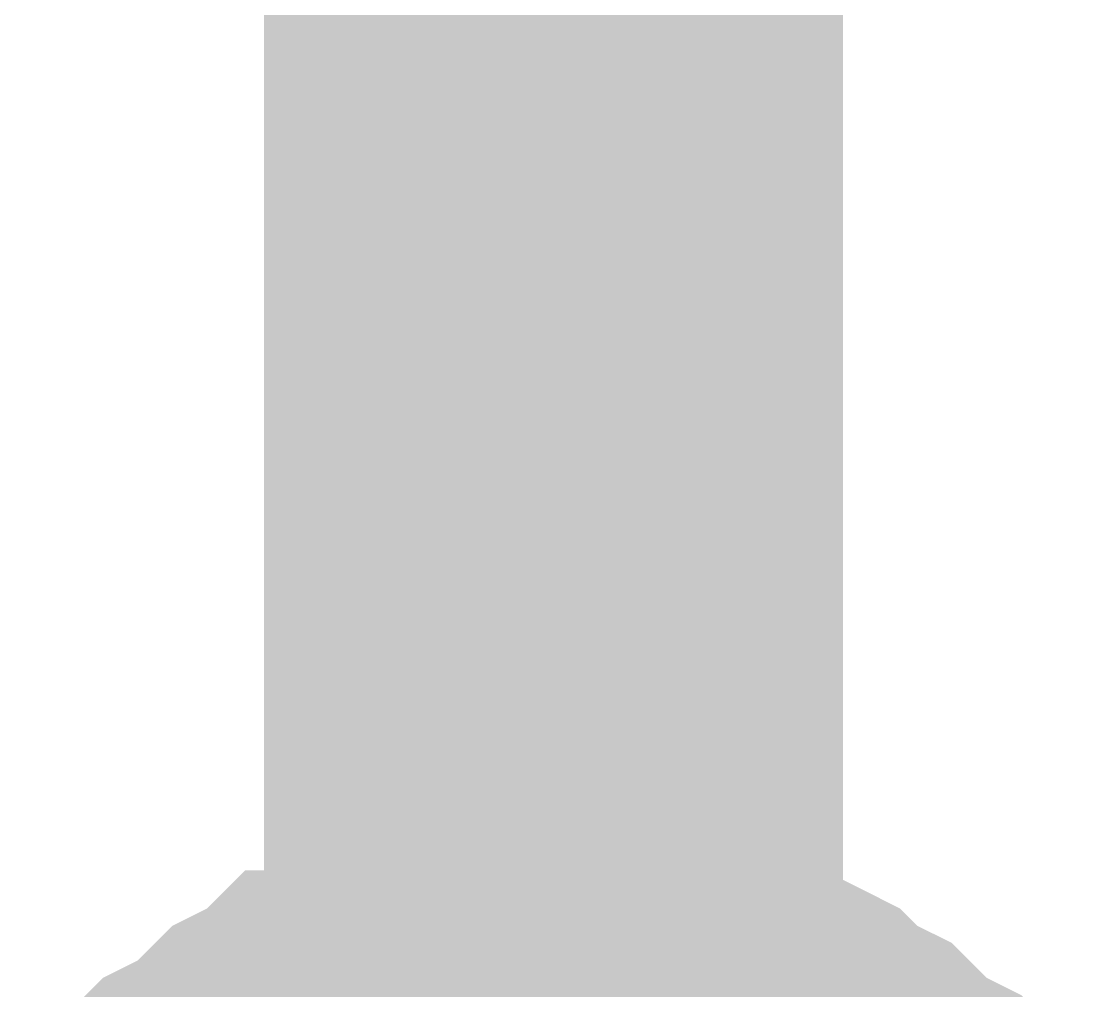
# Model space of a CAD drawing. Header units: inches. Extents: x 0 to 841, y 0 to 594.
# Drawn here: x 534.324 to 535.701, y 60.679 to 61.933 of the extents above; entities that cross this region are included whole.
import ezdxf

# ---------------------------------------------------------------- set-up
doc = ezdxf.new("R2010")
doc.units = ezdxf.units.IN
doc.layers.add('Sheet', color=255, linetype='Continuous')

msp = doc.modelspace()

# ---------------------------------------------------------------- linework, layer by layer
at = {"layer": 'Sheet'}
for points in [[(535.0124, 59.9884, 0.7493, 0.7493, 0), (535.0124, 64.9968, 0.7493, 0.7493, 0)], [(534.4734, 60.5275, 0.2997, 0.2997, 0), (534.4958, 60.5499, 0.2997, 0.2997, 0), (534.5183, 60.5724, 0.2997, 0.2997, 0), (534.5632, 60.5948, 0.2997, 0.2997, 0), (534.5857, 60.6173, 0.2997, 0.2997, 0), (534.6081, 60.6397, 0.2997, 0.2997, 0), (534.653, 60.6622, 0.2997, 0.2997, 0), (534.6755, 60.6847, 0.2997, 0.2997, 0), (534.7204, 60.6847, 0.2997, 0.2997, 0), (534.7429, 60.7071, 0.2997, 0.2997, 0), (534.7878, 60.7071, 0.2997, 0.2997, 0), (534.8102, 60.7296, 0.2997, 0.2997, 0), (534.8552, 60.7296, 0.2997, 0.2997, 0), (534.9001, 60.752, 0.2997, 0.2997, 0), (534.9225, 60.752, 0.2997, 0.2997, 0), (534.9674, 60.752, 0.2997, 0.2997, 0), (535.0124, 60.752, 0.2997, 0.2997, 0)], [(534.4734, 60.5275, 0.2997, 0.2997, 0), (534.4958, 60.5499, 0.2997, 0.2997, 0), (534.5183, 60.5724, 0.2997, 0.2997, 0), (534.5632, 60.5948, 0.2997, 0.2997, 0), (534.5857, 60.6173, 0.2997, 0.2997, 0), (534.6081, 60.6397, 0.2997, 0.2997, 0), (534.653, 60.6622, 0.2997, 0.2997, 0), (534.6755, 60.6847, 0.2997, 0.2997, 0), (534.7204, 60.6847, 0.2997, 0.2997, 0), (534.7429, 60.7071, 0.2997, 0.2997, 0), (534.7878, 60.7071, 0.2997, 0.2997, 0), (534.8102, 60.7296, 0.2997, 0.2997, 0), (534.8552, 60.7296, 0.2997, 0.2997, 0), (534.9001, 60.752, 0.2997, 0.2997, 0), (534.9225, 60.752, 0.2997, 0.2997, 0), (534.9674, 60.752, 0.2997, 0.2997, 0), (535.0124, 60.752, 0.2997, 0.2997, 0)], [(534.4734, 60.5275, 0.2997, 0.2997, 0), (534.4958, 60.5499, 0.2997, 0.2997, 0), (534.5183, 60.5724, 0.2997, 0.2997, 0), (534.5632, 60.5948, 0.2997, 0.2997, 0), (534.5857, 60.6173, 0.2997, 0.2997, 0), (534.6081, 60.6397, 0.2997, 0.2997, 0), (534.653, 60.6622, 0.2997, 0.2997, 0), (534.6755, 60.6847, 0.2997, 0.2997, 0), (534.7204, 60.6847, 0.2997, 0.2997, 0), (534.7429, 60.7071, 0.2997, 0.2997, 0), (534.7878, 60.7071, 0.2997, 0.2997, 0), (534.8102, 60.7296, 0.2997, 0.2997, 0), (534.8552, 60.7296, 0.2997, 0.2997, 0), (534.9001, 60.752, 0.2997, 0.2997, 0), (534.9225, 60.752, 0.2997, 0.2997, 0), (534.9674, 60.752, 0.2997, 0.2997, 0), (535.0124, 60.752, 0.2997, 0.2997, 0)], [(535.0124, 60.752, 0.2997, 0.2997, 0), (535.0124, 60.752, 0.2997, 0.2997, 0)], [(535.0124, 60.752, 0.2997, 0.2997, 0), (535.0573, 60.752, 0.2997, 0.2997, 0), (535.0797, 60.752, 0.2997, 0.2997, 0), (535.1247, 60.752, 0.2997, 0.2997, 0), (535.1696, 60.7296, 0.2997, 0.2997, 0), (535.192, 60.7296, 0.2997, 0.2997, 0), (535.2369, 60.7071, 0.2997, 0.2997, 0), (535.2594, 60.7071, 0.2997, 0.2997, 0), (535.3043, 60.6847, 0.2997, 0.2997, 0), (535.3268, 60.6847, 0.2997, 0.2997, 0), (535.3717, 60.6622, 0.2997, 0.2997, 0), (535.3941, 60.6397, 0.2997, 0.2997, 0), (535.4391, 60.6173, 0.2997, 0.2997, 0), (535.4615, 60.5948, 0.2997, 0.2997, 0), (535.484, 60.5724, 0.2997, 0.2997, 0), (535.5289, 60.5499, 0.2997, 0.2997, 0), (535.5514, 60.5275, 0.2997, 0.2997, 0)], [(535.0124, 60.752, 0.2997, 0.2997, 0), (535.0124, 60.752, 0.2997, 0.2997, 0)], [(535.0124, 60.752, 0.2997, 0.2997, 0), (535.0573, 60.752, 0.2997, 0.2997, 0), (535.0797, 60.752, 0.2997, 0.2997, 0), (535.1247, 60.752, 0.2997, 0.2997, 0), (535.1696, 60.7296, 0.2997, 0.2997, 0), (535.192, 60.7296, 0.2997, 0.2997, 0), (535.2369, 60.7071, 0.2997, 0.2997, 0), (535.2594, 60.7071, 0.2997, 0.2997, 0), (535.3043, 60.6847, 0.2997, 0.2997, 0), (535.3268, 60.6847, 0.2997, 0.2997, 0), (535.3717, 60.6622, 0.2997, 0.2997, 0), (535.3941, 60.6397, 0.2997, 0.2997, 0), (535.4391, 60.6173, 0.2997, 0.2997, 0), (535.4615, 60.5948, 0.2997, 0.2997, 0), (535.484, 60.5724, 0.2997, 0.2997, 0), (535.5289, 60.5499, 0.2997, 0.2997, 0), (535.5514, 60.5275, 0.2997, 0.2997, 0)], [(535.0124, 60.752, 0.2997, 0.2997, 0), (535.0124, 60.752, 0.2997, 0.2997, 0)], [(535.0124, 60.752, 0.2997, 0.2997, 0), (535.0573, 60.752, 0.2997, 0.2997, 0), (535.0797, 60.752, 0.2997, 0.2997, 0), (535.1247, 60.752, 0.2997, 0.2997, 0), (535.1696, 60.7296, 0.2997, 0.2997, 0), (535.192, 60.7296, 0.2997, 0.2997, 0), (535.2369, 60.7071, 0.2997, 0.2997, 0), (535.2594, 60.7071, 0.2997, 0.2997, 0), (535.3043, 60.6847, 0.2997, 0.2997, 0), (535.3268, 60.6847, 0.2997, 0.2997, 0), (535.3717, 60.6622, 0.2997, 0.2997, 0), (535.3941, 60.6397, 0.2997, 0.2997, 0), (535.4391, 60.6173, 0.2997, 0.2997, 0), (535.4615, 60.5948, 0.2997, 0.2997, 0), (535.484, 60.5724, 0.2997, 0.2997, 0), (535.5289, 60.5499, 0.2997, 0.2997, 0), (535.5514, 60.5275, 0.2997, 0.2997, 0)], [(534.5857, 60.6173, 0.0991, 0.0991, 0), (534.6081, 60.6397, 0.0991, 0.0991, 0), (534.653, 60.6622, 0.0991, 0.0991, 0), (534.6755, 60.6847, 0.0991, 0.0991, 0), (534.7204, 60.6847, 0.0991, 0.0991, 0), (534.7429, 60.7071, 0.0991, 0.0991, 0), (534.7878, 60.7071, 0.0991, 0.0991, 0), (534.8102, 60.7296, 0.0991, 0.0991, 0), (534.8552, 60.7296, 0.0991, 0.0991, 0), (534.9001, 60.752, 0.0991, 0.0991, 0), (534.9225, 60.752, 0.0991, 0.0991, 0), (534.9674, 60.752, 0.0991, 0.0991, 0), (535.0124, 60.752, 0.0991, 0.0991, 0)], [(534.5857, 60.6173, 0.0991, 0.0991, 0), (534.6081, 60.6397, 0.0991, 0.0991, 0), (534.653, 60.6622, 0.0991, 0.0991, 0), (534.6755, 60.6847, 0.0991, 0.0991, 0), (534.7204, 60.6847, 0.0991, 0.0991, 0), (534.7429, 60.7071, 0.0991, 0.0991, 0), (534.7878, 60.7071, 0.0991, 0.0991, 0), (534.8102, 60.7296, 0.0991, 0.0991, 0), (534.8552, 60.7296, 0.0991, 0.0991, 0), (534.9001, 60.752, 0.0991, 0.0991, 0), (534.9225, 60.752, 0.0991, 0.0991, 0), (534.9674, 60.752, 0.0991, 0.0991, 0), (535.0124, 60.752, 0.0991, 0.0991, 0)], [(534.5857, 60.6173, 0.0991, 0.0991, 0), (534.6081, 60.6397, 0.0991, 0.0991, 0), (534.653, 60.6622, 0.0991, 0.0991, 0), (534.6755, 60.6847, 0.0991, 0.0991, 0), (534.7204, 60.6847, 0.0991, 0.0991, 0), (534.7429, 60.7071, 0.0991, 0.0991, 0), (534.7878, 60.7071, 0.0991, 0.0991, 0), (534.8102, 60.7296, 0.0991, 0.0991, 0), (534.8552, 60.7296, 0.0991, 0.0991, 0), (534.9001, 60.752, 0.0991, 0.0991, 0), (534.9225, 60.752, 0.0991, 0.0991, 0), (534.9674, 60.752, 0.0991, 0.0991, 0), (535.0124, 60.752, 0.0991, 0.0991, 0)], [(535.0124, 60.752, 0.0991, 0.0991, 0), (535.0124, 60.752, 0.0991, 0.0991, 0)], [(535.0124, 60.752, 0.0991, 0.0991, 0), (535.0573, 60.752, 0.0991, 0.0991, 0), (535.0797, 60.752, 0.0991, 0.0991, 0), (535.1247, 60.752, 0.0991, 0.0991, 0), (535.1696, 60.7296, 0.0991, 0.0991, 0), (535.192, 60.7296, 0.0991, 0.0991, 0), (535.2369, 60.7071, 0.0991, 0.0991, 0), (535.2594, 60.7071, 0.0991, 0.0991, 0), (535.3043, 60.6847, 0.0991, 0.0991, 0), (535.3268, 60.6847, 0.0991, 0.0991, 0), (535.3717, 60.6622, 0.0991, 0.0991, 0), (535.3941, 60.6397, 0.0991, 0.0991, 0), (535.4391, 60.6173, 0.0991, 0.0991, 0)], [(535.0124, 60.752, 0.0991, 0.0991, 0), (535.0124, 60.752, 0.0991, 0.0991, 0)], [(535.0124, 60.752, 0.0991, 0.0991, 0), (535.0573, 60.752, 0.0991, 0.0991, 0), (535.0797, 60.752, 0.0991, 0.0991, 0), (535.1247, 60.752, 0.0991, 0.0991, 0), (535.1696, 60.7296, 0.0991, 0.0991, 0), (535.192, 60.7296, 0.0991, 0.0991, 0), (535.2369, 60.7071, 0.0991, 0.0991, 0), (535.2594, 60.7071, 0.0991, 0.0991, 0), (535.3043, 60.6847, 0.0991, 0.0991, 0), (535.3268, 60.6847, 0.0991, 0.0991, 0), (535.3717, 60.6622, 0.0991, 0.0991, 0), (535.3941, 60.6397, 0.0991, 0.0991, 0), (535.4391, 60.6173, 0.0991, 0.0991, 0)], [(535.0124, 60.752, 0.0991, 0.0991, 0), (535.0124, 60.752, 0.0991, 0.0991, 0)], [(535.0124, 60.752, 0.0991, 0.0991, 0), (535.0573, 60.752, 0.0991, 0.0991, 0), (535.0797, 60.752, 0.0991, 0.0991, 0), (535.1247, 60.752, 0.0991, 0.0991, 0), (535.1696, 60.7296, 0.0991, 0.0991, 0), (535.192, 60.7296, 0.0991, 0.0991, 0), (535.2369, 60.7071, 0.0991, 0.0991, 0), (535.2594, 60.7071, 0.0991, 0.0991, 0), (535.3043, 60.6847, 0.0991, 0.0991, 0), (535.3268, 60.6847, 0.0991, 0.0991, 0), (535.3717, 60.6622, 0.0991, 0.0991, 0), (535.3941, 60.6397, 0.0991, 0.0991, 0), (535.4391, 60.6173, 0.0991, 0.0991, 0)]]:
    msp.add_lwpolyline(points, format="xyseb", dxfattribs=at)

doc.saveas('drawing.dxf')
